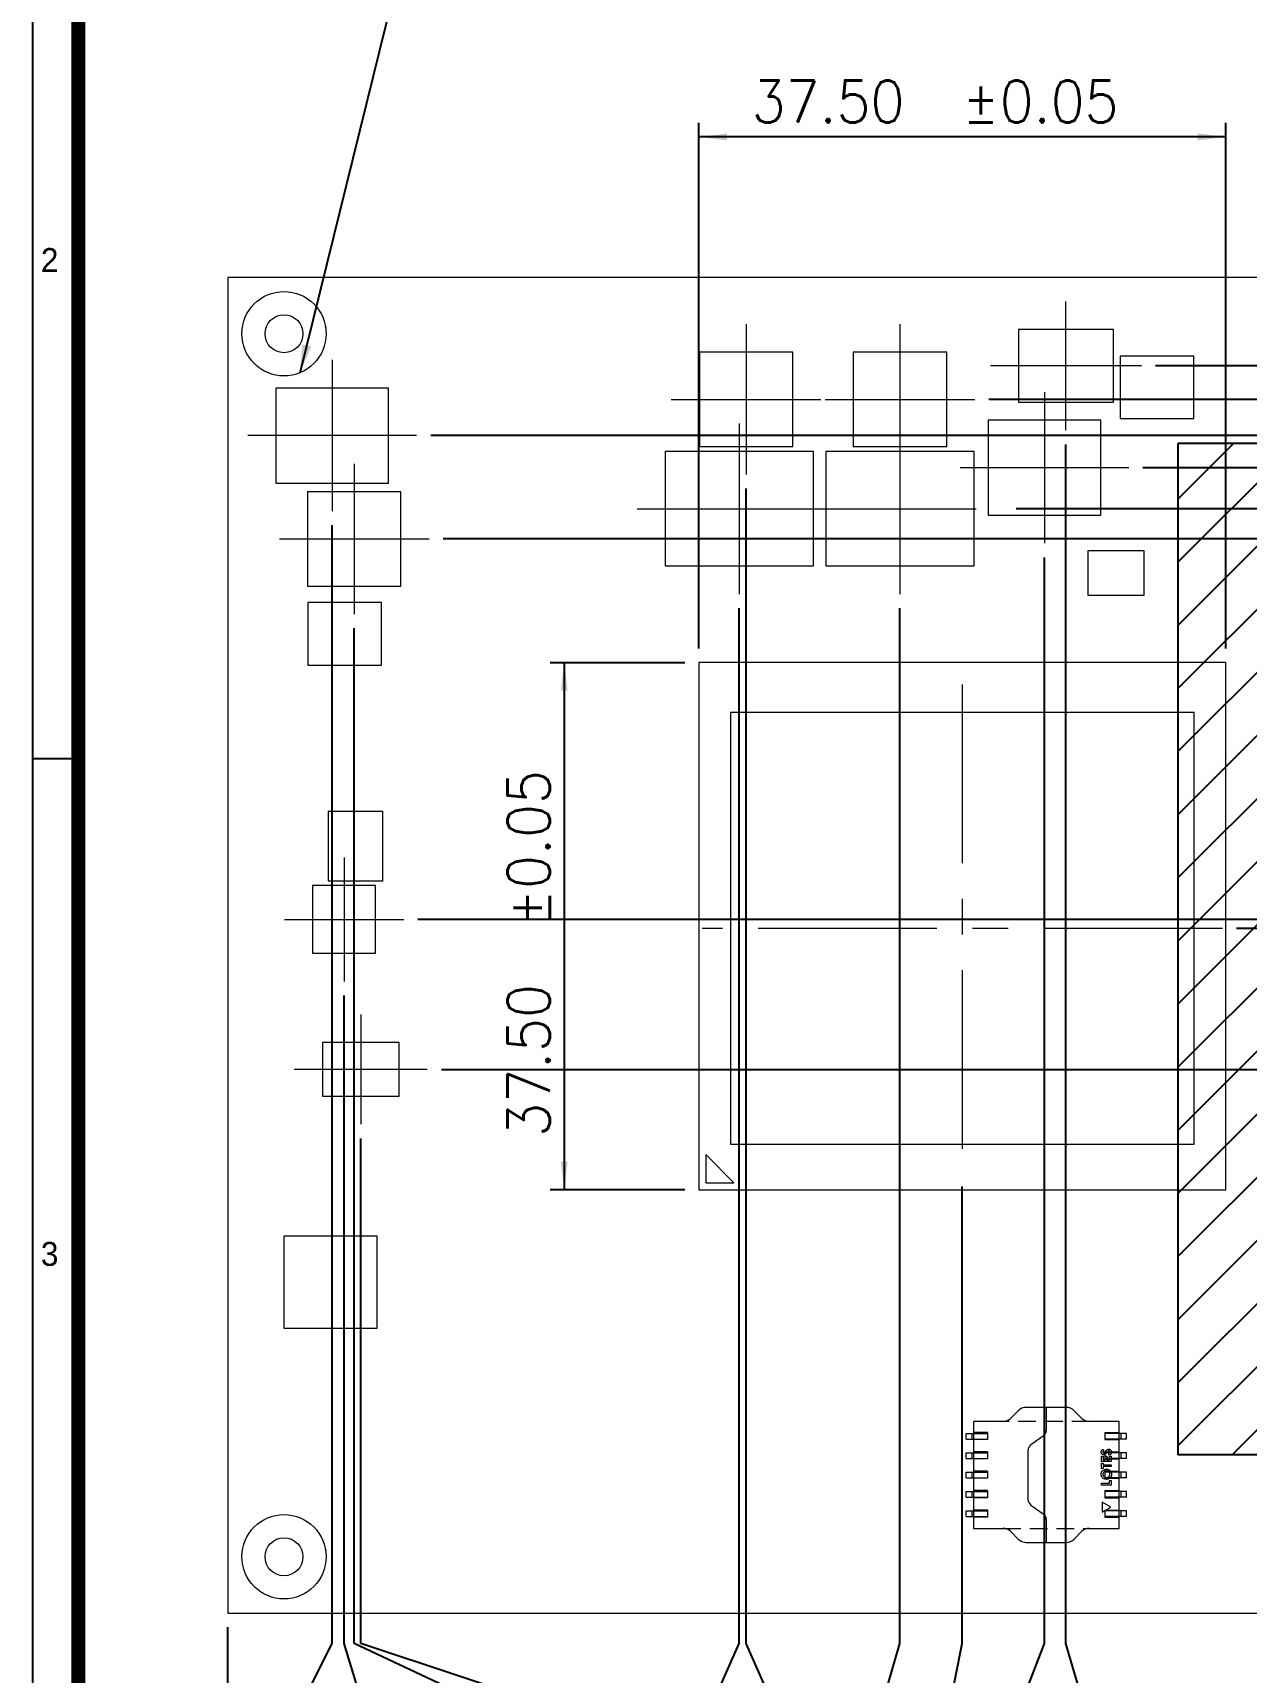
# Model space of a CAD drawing. Header units: millimetres. Extents: x 0 to 403, y 0 to 280.
# Drawn here: x 0.4 to 86.7, y 70.2 to 186.8 of the extents above; entities that cross this region are included whole.
import ezdxf

# ---------------------------------------------------------------- set-up
doc = ezdxf.new("R2010")
doc.units = ezdxf.units.MM
for name, pattern in [('CENTER', [10.16, 6.35, -1.27, 1.27, -1.27]), ('CENTERX2', [20.32, 12.7, -2.54, 2.54, -2.54]), ('HIDDEN', [1.905, 1.27, -0.635])]:
    doc.linetypes.add(name, pattern=pattern)
for name, color, linetype in [('BORDER', 7, 'Continuous'), ('CL', 2, 'CENTER'), ('DIM', 1, 'Continuous'), ('TE2', 5, 'Continuous'), ('TE3', 4, 'Continuous'), ('TITLE', 7, 'Continuous')]:
    doc.layers.add(name, color=color, linetype=linetype)
doc.styles.add('SLDTEXTSTYLE0', font='romans__.ttf', dxfattribs={"width": 0.94})
doc.styles.add('SLDTEXTSTYLE2', font='arial.ttf', dxfattribs={"width": 0.948})
doc.styles.get("Standard").update_dxf_attribs({"font": 'romans__.ttf'})
doc.dimstyles.new('SLDDIMSTYLE0', dxfattribs={"dimtxt": 3, "dimasz": 2, "dimexe": 0, "dimexo": 0.0625, "dimgap": 0.75, "dimtad": 0, "dimtih": 1, "dimtoh": 1, "dimdec": 0, "dimrnd": 1e-09, "dimdsep": 46, "dimtxsty": 'SLDTEXTSTYLE0', "dimblk1": 'NONE', "dimblk2": 'NONE', "dimsah": 1, "dimcen": 0.09, "dimadec": 0, "dimazin": 2, "dimtfac": 1, "dimtofl": 0, "dimtmove": 0, "dimatfit": 3, "dimldrblk": 'NONE', "dimfxl": 1, "dimfrac": 2, "dimtolj": 1, "dimtzin": 12, "dimarcsym": 0})
doc.dimstyles.new('SLDDIMSTYLE1', dxfattribs={"dimtxt": 3, "dimasz": 2, "dimexe": 0, "dimexo": 0.0625, "dimgap": 0.75, "dimtad": 0, "dimtih": 1, "dimtoh": 1, "dimrnd": 1e-09, "dimzin": 12, "dimdsep": 46, "dimtxsty": 'SLDTEXTSTYLE0', "dimblk1": 'NONE', "dimblk2": 'NONE', "dimsah": 1, "dimcen": 0.09, "dimadec": 0, "dimazin": 3, "dimtfac": 1, "dimtofl": 0, "dimtmove": 0, "dimatfit": 3, "dimldrblk": 'NONE', "dimfxl": 1, "dimfrac": 2, "dimtolj": 1, "dimtzin": 12, "dimarcsym": 0})
doc.dimstyles.new('SLDDIMSTYLE2', dxfattribs={"dimtxt": 3, "dimasz": 2, "dimexe": 0, "dimexo": 0.0625, "dimgap": 0.75, "dimtad": 0, "dimtih": 1, "dimtoh": 1, "dimrnd": 1e-09, "dimzin": 4, "dimdsep": 46, "dimtxsty": 'SLDTEXTSTYLE0', "dimblk1": 'NONE', "dimblk2": 'NONE', "dimsah": 1, "dimcen": 0.09, "dimadec": 0, "dimazin": 1, "dimtfac": 1, "dimtofl": 0, "dimtmove": 0, "dimatfit": 3, "dimldrblk": 'NONE', "dimfxl": 1, "dimfrac": 2, "dimtolj": 1, "dimtzin": 12, "dimarcsym": 0})
doc.dimstyles.new('SLDDIMSTYLE3', dxfattribs={"dimtxt": 3, "dimasz": 2, "dimexe": 0, "dimexo": 0.0625, "dimgap": 0.75, "dimtad": 1, "dimrnd": 1e-09, "dimzin": 12, "dimdsep": 46, "dimtxsty": 'SLDTEXTSTYLE0', "dimsah": 1, "dimcen": 0.09, "dimadec": 0, "dimazin": 3, "dimtol": 1, "dimtp": 0.05, "dimtm": 0.05, "dimtfac": 1, "dimtofl": 0, "dimtmove": 0, "dimatfit": 3, "dimfxl": 1, "dimfrac": 2, "dimtolj": 1, "dimarcsym": 0})
doc.dimstyles.new('SLDDIMSTYLE4', dxfattribs={"dimtxt": 0.18, "dimasz": 2, "dimexe": 0, "dimexo": 0.0625, "dimgap": 0, "dimtad": 0, "dimtih": 1, "dimtoh": 1, "dimdec": 0, "dimrnd": 1e-09, "dimzin": 0, "dimdsep": 46, "dimtxsty": 'Standard', "dimsah": 1, "dimcen": 0.09, "dimadec": 0, "dimazin": 0, "dimtfac": 2, "dimtdec": 0, "dimtofl": 0, "dimtmove": 0, "dimatfit": 3, "dimfxl": 1, "dimfrac": 2, "dimtolj": 1, "dimtzin": 0, "dimarcsym": 0})

# ---------------------------------------------------------------- blocks, each defined once
blk = doc.blocks.new('_D')
at = {"layer": 'DIM', "transparency": 16777216}
for p, q in [((14.24, 72.27), (14.24, 73.43)), ((14.24, 67.27), (14.24, 72.27)), ((14.24, 67.27), (14.24, 62.27))]:
    blk.add_line(p, q, dxfattribs=at)
at = {"layer": 'DIM', "transparency": 16777216, "insert": (12.64, 59.38), "char_height": 3, "attachment_point": 1, "rotation": 90, "style": 'SLDTEXTSTYLE0'}
blk.add_mtext('0', dxfattribs=at)
blk = doc.blocks.new('_NONE')
blk = doc.blocks.new('_D_1')
at = {"layer": 'DIM', "transparency": 16777216}
for p, q in [((21.67, 72.27), (21.67, 151.81)), ((19.14, 67.27), (21.67, 72.27)), ((19.14, 67.27), (19.14, 62.27))]:
    blk.add_line(p, q, dxfattribs=at)
at = {"layer": 'DIM', "transparency": 16777216, "insert": (17.55, 52.12), "char_height": 3, "attachment_point": 1, "rotation": 90, "style": 'SLDTEXTSTYLE0'}
blk.add_mtext('7.43', dxfattribs=at)
blk = doc.blocks.new('_D_2')
at = {"layer": 'DIM', "transparency": 16777216}
for p, q in [((22.51, 72.27), (22.51, 118.36)), ((24.05, 67.27), (22.51, 72.27)), ((24.05, 67.27), (24.05, 62.27))]:
    blk.add_line(p, q, dxfattribs=at)
at = {"layer": 'DIM', "transparency": 16777216, "insert": (22.46, 52.12), "char_height": 3, "attachment_point": 1, "rotation": 90, "style": 'SLDTEXTSTYLE0'}
blk.add_mtext('8.28', dxfattribs=at)
blk = doc.blocks.new('_D_3')
at = {"layer": 'DIM', "transparency": 16777216}
for p, q in [((23.23, 72.27), (23.23, 144.48)), ((33.86, 67.27), (23.23, 72.27)), ((33.86, 67.27), (33.86, 62.27))]:
    blk.add_line(p, q, dxfattribs=at)
at = {"layer": 'DIM', "transparency": 16777216, "insert": (32.27, 52.12), "char_height": 3, "attachment_point": 1, "rotation": 90, "style": 'SLDTEXTSTYLE0'}
blk.add_mtext('8.99', dxfattribs=at)
blk = doc.blocks.new('_D_4')
at = {"layer": 'DIM', "transparency": 16777216}
for p, q in [((23.7, 72.27), (23.7, 108.19)), ((38.77, 67.27), (23.7, 72.27)), ((38.77, 67.27), (38.77, 62.27))]:
    blk.add_line(p, q, dxfattribs=at)
at = {"layer": 'DIM', "transparency": 16777216, "insert": (37.18, 52.12), "char_height": 3, "attachment_point": 1, "rotation": 90, "style": 'SLDTEXTSTYLE0'}
blk.add_mtext('9.46', dxfattribs=at)
blk = doc.blocks.new('_D_5')
at = {"layer": 'DIM', "transparency": 16777216}
for p, q in [((50.62, 72.27), (50.62, 145.91)), ((48.41, 67.27), (50.62, 72.27)), ((48.41, 67.27), (48.41, 62.27))]:
    blk.add_line(p, q, dxfattribs=at)
at = {"layer": 'DIM', "transparency": 16777216, "insert": (46.82, 49.23), "char_height": 3, "attachment_point": 1, "rotation": 90, "style": 'SLDTEXTSTYLE0'}
blk.add_mtext('36.39', dxfattribs=at)
blk = doc.blocks.new('_D_6')
at = {"layer": 'DIM', "transparency": 16777216}
for p, q in [((51.11, 72.27), (51.11, 154.41)), ((53.32, 67.27), (51.11, 72.27)), ((53.32, 67.27), (53.32, 62.27))]:
    blk.add_line(p, q, dxfattribs=at)
at = {"layer": 'DIM', "transparency": 16777216, "insert": (51.73, 49.23), "char_height": 3, "attachment_point": 1, "rotation": 90, "style": 'SLDTEXTSTYLE0'}
blk.add_mtext('36.87', dxfattribs=at)
blk = doc.blocks.new('_D_7')
at = {"layer": 'DIM', "transparency": 16777216}
for p, q in [((62.05, 72.27), (62.05, 145.91)), ((60.6, 67.27), (62.05, 72.27)), ((60.6, 67.27), (60.6, 62.27))]:
    blk.add_line(p, q, dxfattribs=at)
at = {"layer": 'DIM', "transparency": 16777216, "insert": (59.01, 49.23), "char_height": 3, "attachment_point": 1, "rotation": 90, "style": 'SLDTEXTSTYLE0'}
blk.add_mtext('47.82', dxfattribs=at)
blk = doc.blocks.new('_D_8')
at = {"layer": 'DIM', "transparency": 16777216}
for p, q in [((66.49, 72.27), (66.49, 104.78)), ((65.5, 67.27), (66.49, 72.27)), ((65.5, 67.27), (65.5, 62.27))]:
    blk.add_line(p, q, dxfattribs=at)
at = {"layer": 'DIM', "transparency": 16777216, "insert": (63.91, 49.23), "char_height": 3, "attachment_point": 1, "rotation": 90, "style": 'SLDTEXTSTYLE0'}
blk.add_mtext('52.25', dxfattribs=at)
blk = doc.blocks.new('_D_9')
at = {"layer": 'DIM', "transparency": 16777216}
for p, q in [((72.34, 72.27), (72.34, 149.52)), ((70.41, 67.27), (72.34, 72.27)), ((70.41, 67.27), (70.41, 62.27))]:
    blk.add_line(p, q, dxfattribs=at)
at = {"layer": 'DIM', "transparency": 16777216, "insert": (68.82, 49.23), "char_height": 3, "attachment_point": 1, "rotation": 90, "style": 'SLDTEXTSTYLE0'}
blk.add_mtext('58.10', dxfattribs=at)
blk = doc.blocks.new('_D_10')
at = {"layer": 'DIM', "transparency": 16777216}
for p, q in [((73.86, 72.27), (73.86, 157.56)), ((75.32, 67.27), (73.86, 72.27)), ((75.32, 67.27), (75.32, 62.27))]:
    blk.add_line(p, q, dxfattribs=at)
at = {"layer": 'DIM', "transparency": 16777216, "insert": (73.73, 49.23), "char_height": 3, "attachment_point": 1, "rotation": 90, "style": 'SLDTEXTSTYLE0'}
blk.add_mtext('59.63', dxfattribs=at)
blk = doc.blocks.new('_D_11')
at = {"layer": 'DIM', "transparency": 16777216}
blk.add_line((117.05, 85.23), (117.05, 62.27), dxfattribs=at)
at = {"layer": 'DIM', "transparency": 16777216, "insert": (115.46, 46.34), "char_height": 3, "attachment_point": 1, "rotation": 90, "style": 'SLDTEXTSTYLE0'}
blk.add_mtext('102.82', dxfattribs=at)
blk = doc.blocks.new('_D_12')
at = {"layer": 'DIM', "transparency": 16777216}
for p, q in [((127.43, 72.27), (127.43, 158.33)), ((125.79, 67.27), (127.43, 72.27)), ((125.79, 67.27), (125.79, 62.27))]:
    blk.add_line(p, q, dxfattribs=at)
at = {"layer": 'DIM', "transparency": 16777216, "insert": (124.2, 46.34), "char_height": 3, "attachment_point": 1, "rotation": 90, "style": 'SLDTEXTSTYLE0'}
blk.add_mtext('113.19', dxfattribs=at)
blk = doc.blocks.new('_D_13')
at = {"layer": 'DIM', "transparency": 16777216}
for p, q in [((129.05, 72.27), (129.05, 81.93)), ((130.69, 67.27), (129.05, 72.27)), ((130.69, 67.27), (130.69, 62.27))]:
    blk.add_line(p, q, dxfattribs=at)
at = {"layer": 'DIM', "transparency": 16777216, "insert": (129.1, 46.34), "char_height": 3, "attachment_point": 1, "rotation": 90, "style": 'SLDTEXTSTYLE0'}
blk.add_mtext('114.82', dxfattribs=at)
blk = doc.blocks.new('_D_14')
at = {"layer": 'DIM', "transparency": 16777216}
blk.add_line((139.24, 73.43), (139.24, 62.27), dxfattribs=at)
at = {"layer": 'DIM', "transparency": 16777216, "insert": (137.64, 53.6), "char_height": 3, "attachment_point": 1, "rotation": 90, "style": 'SLDTEXTSTYLE0'}
blk.add_mtext('125', dxfattribs=at)
blk = doc.blocks.new('_D_18')
at = {"layer": 'DIM', "transparency": 16777216}
blk.add_line((29.43, 113.1), (149.6, 113.1), dxfattribs=at)
at = {"layer": 'DIM', "transparency": 16777216, "insert": (149.6, 114.7), "char_height": 3, "attachment_point": 1, "style": 'SLDTEXTSTYLE0'}
blk.add_mtext('38.68', dxfattribs=at)
blk = doc.blocks.new('_D_19')
at = {"layer": 'DIM', "transparency": 16777216}
for p, q in [((139.6, 123.13), (85.99, 123.13)), ((144.6, 121), (139.6, 123.13)), ((144.6, 121), (149.6, 121))]:
    blk.add_line(p, q, dxfattribs=at)
at = {"layer": 'DIM', "transparency": 16777216, "insert": (149.6, 122.59), "char_height": 3, "attachment_point": 1, "style": 'SLDTEXTSTYLE0'}
blk.add_mtext('48.70', dxfattribs=at)
blk = doc.blocks.new('_D_20')
at = {"layer": 'DIM', "transparency": 16777216}
for p, q in [((144.6, 125.9), (139.6, 123.77)), ((144.6, 125.9), (149.6, 125.9)), ((139.6, 123.77), (27.76, 123.77))]:
    blk.add_line(p, q, dxfattribs=at)
at = {"layer": 'DIM', "transparency": 16777216, "insert": (149.6, 127.5), "char_height": 3, "attachment_point": 1, "style": 'SLDTEXTSTYLE0'}
blk.add_mtext('49.34', dxfattribs=at)
blk = doc.blocks.new('_D_21')
at = {"layer": 'DIM', "transparency": 16777216}
for p, q in [((139.6, 150.83), (29.56, 150.83)), ((144.6, 135.08), (139.6, 150.83)), ((144.6, 135.08), (149.6, 135.08))]:
    blk.add_line(p, q, dxfattribs=at)
at = {"layer": 'DIM', "transparency": 16777216, "insert": (149.6, 136.67), "char_height": 3, "attachment_point": 1, "style": 'SLDTEXTSTYLE0'}
blk.add_mtext('76.40', dxfattribs=at)
blk = doc.blocks.new('_D_22')
at = {"layer": 'DIM', "transparency": 16777216}
for p, q in [((139.6, 152.98), (70.32, 152.98)), ((144.6, 139.99), (139.6, 152.98)), ((144.6, 139.99), (149.6, 139.99))]:
    blk.add_line(p, q, dxfattribs=at)
at = {"layer": 'DIM', "transparency": 16777216, "insert": (149.6, 141.58), "char_height": 3, "attachment_point": 1, "style": 'SLDTEXTSTYLE0'}
blk.add_mtext('78.55', dxfattribs=at)
blk = doc.blocks.new('_D_23')
at = {"layer": 'DIM', "transparency": 16777216}
for p, q in [((139.6, 155.9), (79.34, 155.9)), ((144.6, 144.89), (139.6, 155.9)), ((144.6, 144.89), (149.6, 144.89))]:
    blk.add_line(p, q, dxfattribs=at)
at = {"layer": 'DIM', "transparency": 16777216, "insert": (149.6, 146.49), "char_height": 3, "attachment_point": 1, "style": 'SLDTEXTSTYLE0'}
blk.add_mtext('81.47', dxfattribs=at)
blk = doc.blocks.new('_D_24')
at = {"layer": 'DIM', "transparency": 16777216}
for p, q in [((139.6, 158.19), (28.67, 158.19)), ((144.6, 149.8), (139.6, 158.19)), ((144.6, 149.8), (149.6, 149.8))]:
    blk.add_line(p, q, dxfattribs=at)
at = {"layer": 'DIM', "transparency": 16777216, "insert": (149.6, 151.39), "char_height": 3, "attachment_point": 1, "style": 'SLDTEXTSTYLE0'}
blk.add_mtext('83.76', dxfattribs=at)
blk = doc.blocks.new('_D_25')
at = {"layer": 'DIM', "transparency": 16777216}
for p, q in [((139.6, 160.76), (68.38, 160.76)), ((144.6, 154.71), (139.6, 160.76)), ((144.6, 154.71), (149.6, 154.71))]:
    blk.add_line(p, q, dxfattribs=at)
at = {"layer": 'DIM', "transparency": 16777216, "insert": (149.6, 156.3), "char_height": 3, "attachment_point": 1, "style": 'SLDTEXTSTYLE0'}
blk.add_mtext('86.33', dxfattribs=at)
blk = doc.blocks.new('_D_27')
at = {"layer": 'DIM', "transparency": 16777216}
for p, q in [((144.6, 164.52), (139.6, 163.14)), ((144.6, 164.52), (149.6, 164.52)), ((139.6, 163.14), (80.23, 163.14))]:
    blk.add_line(p, q, dxfattribs=at)
at = {"layer": 'DIM', "transparency": 16777216, "insert": (149.6, 166.11), "char_height": 3, "attachment_point": 1, "style": 'SLDTEXTSTYLE0'}
blk.add_mtext('88.71', dxfattribs=at)
blk = doc.blocks.new('_D_29')
at = {"layer": 'DIM', "transparency": 16777216}
for p, q in [((47.74, 143.03), (47.74, 180.43)), ((85.24, 143.03), (85.24, 180.43)), ((85.24, 179.43), (47.74, 179.43))]:
    blk.add_line(p, q, dxfattribs=at)
for points in [[(47.74, 179.43), (49.74, 179.18), (49.74, 179.68)], [(85.24, 179.43), (83.24, 179.68), (83.24, 179.18)]]:
    blk.add_solid(points, dxfattribs=at)
at = {"layer": 'DIM', "transparency": 16777216, "char_height": 3, "attachment_point": 1, "style": 'SLDTEXTSTYLE0'}
for s, insert in [('37.50', (51.5, 183.45)), (' ±0.05', (64.55, 183.45))]:
    blk.add_mtext(s, dxfattribs=dict(at, insert=insert))
blk = doc.blocks.new('_D_30')
at = {"layer": 'DIM', "transparency": 16777216}
for p, q in [((46.74, 142.03), (37.17, 142.03)), ((38.17, 142.03), (38.17, 104.53)), ((46.74, 104.53), (37.17, 104.53))]:
    blk.add_line(p, q, dxfattribs=at)
for points in [[(38.17, 142.03), (37.92, 140.03), (38.42, 140.03)], [(38.17, 104.53), (38.42, 106.53), (37.92, 106.53)]]:
    blk.add_solid(points, dxfattribs=at)
at = {"layer": 'DIM', "transparency": 16777216, "char_height": 3, "attachment_point": 1, "rotation": 90, "style": 'SLDTEXTSTYLE0'}
for s, insert in [(' ±0.05', (34.14, 121.34)), ('37.50', (34.14, 108.3))]:
    blk.add_mtext(s, dxfattribs=dict(at, insert=insert))

msp = doc.modelspace()

# ---------------------------------------------------------------- hatches: boundary and pattern name
at = {"layer": 'TE2'}
h = msp.add_hatch(dxfattribs=at)
h.set_pattern_fill('ANSI31', color=256, style=0)
h.paths.add_polyline_path([(120.901, 157.629), (81.82, 157.629), (81.82, 85.693), (120.901, 85.693)], flags=0)

# ---------------------------------------------------------------- linework, layer by layer
at = {"color": 7, "linetype": 'Continuous', "lineweight": 0}
for p, q in [((77.233, 165.722), (70.493, 165.722)), ((70.493, 165.722), (70.493, 160.562)), ((77.233, 160.562), (77.233, 165.722)), ((47.784, 164.112), (47.784, 157.412)), ((54.434, 164.112), (47.784, 164.112)), ((54.434, 157.412), (54.434, 164.112)), ((65.377, 164.112), (58.727, 164.112)), ((58.727, 164.112), (58.727, 157.412)), ((65.377, 157.412), (65.377, 164.112)), ((77.719, 163.839), (77.719, 159.389)), ((82.959, 163.839), (77.719, 163.839)), ((82.959, 159.389), (82.959, 163.839)), ((25.666, 161.569), (17.666, 161.569)), ((17.666, 161.569), (17.666, 154.809)), ((25.666, 154.809), (25.666, 161.569)), ((70.493, 160.562), (77.233, 160.562)), ((76.339, 159.283), (68.339, 159.283)), ((68.339, 159.283), (68.339, 152.523)), ((76.339, 152.523), (76.339, 159.283)), ((77.719, 159.389), (82.959, 159.389)), ((55.892, 157.052), (45.352, 157.052)), ((45.352, 157.052), (45.352, 148.912)), ((47.784, 157.412), (54.434, 157.412)), ((55.892, 148.912), (55.892, 157.052)), ((67.322, 157.052), (56.782, 157.052)), ((56.782, 157.052), (56.782, 148.912)), ((58.727, 157.412), (65.377, 157.412)), ((67.322, 148.912), (67.322, 157.052)), ((17.666, 154.809), (25.666, 154.809)), ((19.905, 154.184), (19.905, 147.484)), ((26.555, 154.184), (19.905, 154.184)), ((26.555, 147.484), (26.555, 154.184)), ((68.339, 152.523), (76.339, 152.523)), ((75.409, 149.981), (75.409, 146.831)), ((79.428, 149.981), (75.409, 149.981)), ((79.428, 146.831), (79.428, 149.981)), ((45.352, 148.912), (55.892, 148.912)), ((56.782, 148.912), (67.322, 148.912)), ((19.905, 147.484), (26.555, 147.484)), ((19.934, 146.313), (19.934, 141.863)), ((25.174, 146.313), (19.934, 146.313)), ((25.174, 141.863), (25.174, 146.313)), ((75.409, 146.831), (79.428, 146.831)), ((19.934, 141.863), (25.174, 141.863)), ((47.74, 142.034), (47.74, 104.534)), ((85.24, 142.034), (47.74, 142.034)), ((85.24, 104.534), (85.24, 142.034)), ((49.99, 138.48), (49.99, 107.78)), ((82.99, 138.48), (49.99, 138.48)), ((82.99, 107.78), (82.99, 138.48)), ((21.367, 131.445), (21.367, 126.503)), ((25.264, 131.445), (21.367, 131.445)), ((25.264, 126.503), (25.264, 131.445)), ((20.272, 126.182), (20.272, 121.362)), ((24.757, 126.182), (20.272, 126.182)), ((21.367, 126.503), (25.264, 126.503)), ((24.757, 121.362), (24.757, 126.182)), ((20.272, 121.362), (24.757, 121.362)), ((20.968, 115.014), (20.968, 111.194)), ((26.428, 115.014), (20.968, 115.014)), ((26.428, 111.194), (26.428, 115.014)), ((20.968, 111.194), (26.428, 111.194)), ((49.99, 107.78), (82.99, 107.78)), ((48.24, 107.034), (48.24, 105.034)), ((50.24, 105.034), (48.24, 107.034)), ((48.24, 105.034), (50.24, 105.034)), ((47.74, 104.534), (85.24, 104.534)), ((18.246, 94.669), (18.246, 101.269)), ((18.246, 101.269), (24.846, 101.269)), ((24.846, 101.269), (24.846, 94.669)), ((24.846, 94.669), (18.246, 94.669)), ((70.473, 88.819), (69.942, 88.288)), ((72.458, 89.053), (71.039, 89.053)), ((72.458, 89.053), (72.458, 87.424)), ((73.876, 89.053), (72.458, 89.053)), ((74.973, 88.288), (74.442, 88.819)), ((67.278, 88.053), (67.278, 80.453)), ((69.376, 88.053), (67.278, 88.053)), ((77.638, 88.053), (75.539, 88.053)), ((77.638, 80.453), (77.638, 88.053)), ((66.758, 86.803), (66.758, 87.203)), ((66.758, 87.203), (67.278, 87.203)), ((66.758, 86.803), (67.278, 86.803)), ((72.244, 87.014), (71.371, 86.403)), ((78.158, 87.203), (77.638, 87.203)), ((78.158, 86.803), (77.638, 86.803)), ((78.158, 86.803), (78.158, 87.203)), ((66.758, 85.428), (66.758, 85.828)), ((66.758, 85.828), (67.278, 85.828)), ((66.758, 85.428), (67.278, 85.428)), ((71.158, 85.993), (71.158, 82.514)), ((76.382, 85.199), (76.382, 85.579)), ((76.382, 85.579), (76.509, 85.579)), ((77.088, 85.199), (76.382, 85.199)), ((76.476, 86.067), (76.563, 85.973)), ((76.509, 85.579), (76.509, 85.326)), ((76.509, 85.326), (76.644, 85.326)), ((76.644, 85.326), (76.644, 85.579)), ((76.644, 85.579), (76.771, 85.579)), ((76.771, 85.579), (76.771, 85.326)), ((76.771, 85.326), (76.961, 85.326)), ((76.955, 85.651), (76.889, 85.763)), ((76.961, 85.326), (76.961, 85.579)), ((76.961, 85.579), (77.088, 85.579)), ((77.088, 85.579), (77.088, 85.199)), ((78.158, 85.828), (77.638, 85.828)), ((78.158, 85.428), (77.638, 85.428)), ((78.158, 85.428), (78.158, 85.828)), ((66.758, 84.053), (66.758, 84.453)), ((66.758, 84.453), (67.278, 84.453)), ((66.758, 84.053), (67.278, 84.053)), ((76.382, 84.72), (76.382, 85.1)), ((76.382, 85.1), (76.509, 85.1)), ((76.509, 84.72), (76.382, 84.72)), ((76.509, 85.1), (76.509, 84.973)), ((76.509, 84.973), (77.088, 84.973)), ((77.088, 84.846), (76.509, 84.846)), ((76.509, 84.846), (76.509, 84.72)), ((77.088, 84.973), (77.088, 84.846)), ((78.158, 84.453), (77.638, 84.453)), ((78.158, 84.053), (77.638, 84.053)), ((78.158, 84.053), (78.158, 84.453)), ((66.758, 82.678), (66.758, 83.078)), ((66.758, 83.078), (67.278, 83.078)), ((76.382, 83.535), (76.382, 83.661)), ((76.382, 83.661), (76.961, 83.661)), ((77.088, 83.535), (76.382, 83.535)), ((76.961, 83.661), (76.961, 83.86)), ((76.961, 83.86), (77.088, 83.86)), ((77.088, 83.86), (77.088, 83.535)), ((78.158, 83.078), (77.638, 83.078)), ((78.158, 82.678), (78.158, 83.078)), ((66.758, 82.678), (67.278, 82.678)), ((66.758, 81.303), (66.758, 81.703)), ((66.758, 81.703), (67.278, 81.703)), ((71.371, 82.104), (72.244, 81.492)), ((77.044, 81.953), (76.438, 82.303)), ((76.438, 82.303), (76.438, 81.603)), ((76.438, 81.603), (77.044, 81.953)), ((78.158, 82.678), (77.638, 82.678)), ((78.158, 81.703), (77.638, 81.703)), ((78.158, 81.303), (78.158, 81.703)), ((66.758, 81.303), (67.278, 81.303)), ((72.458, 81.083), (72.458, 79.453)), ((78.158, 81.303), (77.638, 81.303)), ((67.278, 80.453), (69.376, 80.453)), ((69.942, 80.219), (70.473, 79.688)), ((71.039, 79.453), (72.458, 79.453)), ((72.458, 79.453), (73.876, 79.453)), ((74.442, 79.688), (74.973, 80.219)), ((75.539, 80.453), (77.638, 80.453))]:
    msp.add_line(p, q, dxfattribs=at)
at = {"color": 7, "linetype": 'HIDDEN', "lineweight": 0}
for p, q in [((75.539, 88.053), (69.376, 88.053)), ((67.158, 87.203), (67.158, 86.803)), ((68.278, 87.273), (67.278, 87.273)), ((67.278, 87.203), (68.278, 87.203)), ((67.278, 86.803), (68.278, 86.803)), ((68.278, 86.773), (67.278, 86.773)), ((68.278, 87.273), (68.278, 86.773)), ((76.638, 87.273), (76.638, 86.773)), ((76.638, 87.273), (77.638, 87.273)), ((77.638, 87.203), (76.638, 87.203)), ((77.638, 86.803), (76.638, 86.803)), ((76.638, 86.773), (77.638, 86.773)), ((77.758, 87.203), (77.758, 86.803)), ((67.158, 85.828), (67.158, 85.428)), ((68.278, 85.893), (67.278, 85.893)), ((67.278, 85.828), (68.278, 85.828)), ((67.278, 85.428), (68.278, 85.428)), ((68.278, 85.393), (67.278, 85.393)), ((68.278, 85.893), (68.278, 85.393)), ((76.638, 85.893), (76.638, 85.393)), ((76.638, 85.893), (77.638, 85.893)), ((77.638, 85.828), (76.638, 85.828)), ((77.638, 85.428), (76.638, 85.428)), ((76.638, 85.393), (77.638, 85.393)), ((77.758, 85.828), (77.758, 85.428)), ((67.158, 84.453), (67.158, 84.053)), ((68.278, 84.513), (67.278, 84.513)), ((67.278, 84.453), (68.278, 84.453)), ((67.278, 84.053), (68.278, 84.053)), ((68.278, 84.013), (67.278, 84.013)), ((68.278, 84.513), (68.278, 84.013)), ((76.638, 84.513), (76.638, 84.013)), ((76.638, 84.513), (77.638, 84.513)), ((77.638, 84.453), (76.638, 84.453)), ((77.638, 84.053), (76.638, 84.053)), ((76.638, 84.013), (77.638, 84.013)), ((77.758, 84.453), (77.758, 84.053)), ((67.158, 83.078), (67.158, 82.678)), ((68.278, 83.133), (67.278, 83.133)), ((67.278, 83.078), (68.278, 83.078)), ((68.278, 83.133), (68.278, 82.633)), ((76.638, 83.133), (76.638, 82.633)), ((76.638, 83.133), (77.638, 83.133)), ((77.638, 83.078), (76.638, 83.078)), ((77.758, 83.078), (77.758, 82.678)), ((67.158, 81.703), (67.158, 81.303)), ((67.278, 82.678), (68.278, 82.678)), ((68.278, 82.633), (67.278, 82.633)), ((68.278, 81.753), (67.278, 81.753)), ((67.278, 81.703), (68.278, 81.703)), ((68.278, 81.753), (68.278, 81.253)), ((77.638, 82.678), (76.638, 82.678)), ((76.638, 82.633), (77.638, 82.633)), ((76.638, 81.753), (76.638, 81.253)), ((76.638, 81.753), (77.638, 81.753)), ((77.638, 81.703), (76.638, 81.703)), ((77.758, 81.703), (77.758, 81.303)), ((67.278, 81.303), (68.278, 81.303)), ((68.278, 81.253), (67.278, 81.253)), ((77.638, 81.303), (76.638, 81.303)), ((76.638, 81.253), (77.638, 81.253)), ((69.376, 80.453), (75.539, 80.453))]:
    msp.add_line(p, q, dxfattribs=at)
at = {"color": 7, "linetype": 'Continuous', "lineweight": 0}
for centre, radius, start, end in [((71.039, 88.253), 0.8, 90, 135), ((73.876, 88.253), 0.8, 45, 90), ((69.376, 88.853), 0.8, 270, 315), ((75.539, 88.853), 0.8, 225, 270), ((71.658, 85.993), 0.5, 125, 180), ((71.958, 87.424), 0.5, 305, 0), ((71.658, 82.514), 0.5, 180, 235), ((71.958, 81.083), 0.5, 360, 55), ((69.376, 79.653), 0.8, 45, 90), ((71.039, 80.253), 0.8, 225, 270), ((73.876, 80.253), 0.8, 270, 315), ((75.539, 79.653), 0.8, 90, 135)]:
    msp.add_arc(centre, radius, start, end, dxfattribs=at)
for points, knots in [([(76.364, 85.873), (76.367, 85.899), (76.372, 85.943), (76.403, 85.996), (76.438, 86.034), (76.463, 86.056), (76.476, 86.067)], [0, 0, 0, 0, 0.3389634, 0.5590732, 0.779483, 1, 1, 1, 1]), ([(76.543, 85.687), (76.516, 85.691), (76.462, 85.698), (76.404, 85.749), (76.369, 85.809), (76.366, 85.852), (76.364, 85.873)], [0, 0, 0, 0, 0.2793948, 0.559183, 0.7794553, 1, 1, 1, 1]), ([(76.563, 85.973), (76.544, 85.958), (76.517, 85.937), (76.494, 85.9), (76.492, 85.881), (76.491, 85.871)], [0, 0, 0, 0, 0.5598003, 0.7801169, 1, 1, 1, 1]), ([(76.491, 85.871), (76.491, 85.864), (76.492, 85.848), (76.504, 85.83), (76.519, 85.817), (76.531, 85.815), (76.537, 85.814)], [0, 0, 0, 0, 0.2803775, 0.5600795, 0.7804649, 1, 1, 1, 1]), ([(76.537, 85.814), (76.544, 85.815), (76.556, 85.816), (76.566, 85.823), (76.571, 85.826)], [0, 0, 0, 0, 0.5592384, 1, 1, 1, 1]), ([(76.791, 85.865), (76.767, 85.838), (76.729, 85.794), (76.671, 85.737), (76.612, 85.697), (76.566, 85.691), (76.543, 85.687)], [0, 0, 0, 0, 0.340678, 0.5610649, 0.7808319, 1, 1, 1, 1]), ([(76.571, 85.826), (76.588, 85.843), (76.62, 85.874), (76.649, 85.907), (76.662, 85.922)], [0, 0, 0, 0, 0.5597676, 1, 1, 1, 1]), ([(76.662, 85.922), (76.676, 85.939), (76.703, 85.97), (76.731, 86), (76.743, 86.013)], [0, 0, 0, 0, 0.5600447, 1, 1, 1, 1]), ([(76.743, 86.013), (76.769, 86.036), (76.816, 86.077), (76.878, 86.083), (76.905, 86.085)], [0, 0, 0, 0, 0.5602087, 1, 1, 1, 1]), ([(76.912, 85.959), (76.903, 85.958), (76.885, 85.955), (76.86, 85.94), (76.837, 85.917), (76.813, 85.892), (76.798, 85.874), (76.791, 85.865)], [0, 0, 0, 0, 0.1694827, 0.3392948, 0.5594047, 0.7796996, 1, 1, 1, 1]), ([(76.889, 85.763), (76.913, 85.778), (76.947, 85.8), (76.975, 85.844), (76.978, 85.867), (76.979, 85.878)], [0, 0, 0, 0, 0.5594069, 0.7798687, 1, 1, 1, 1]), ([(76.905, 86.085), (76.936, 86.082), (76.997, 86.075), (77.065, 86.017), (77.101, 85.946), (77.104, 85.898), (77.106, 85.874)], [0, 0, 0, 0, 0.2796203, 0.5589602, 0.7792001, 1, 1, 1, 1]), ([(76.979, 85.878), (76.978, 85.889), (76.976, 85.911), (76.96, 85.937), (76.938, 85.955), (76.921, 85.958), (76.912, 85.959)], [0, 0, 0, 0, 0.280345, 0.5601946, 0.7804347, 1, 1, 1, 1]), ([(77.106, 85.874), (77.104, 85.847), (77.1, 85.794), (77.051, 85.708), (76.992, 85.673), (76.955, 85.651)], [0, 0, 0, 0, 0.280457, 0.5604729, 1, 1, 1, 1]), ([(76.364, 84.3), (76.371, 84.355), (76.384, 84.464), (76.487, 84.582), (76.609, 84.655), (76.694, 84.662), (76.737, 84.665)], [0, 0, 0, 0, 0.2793731, 0.5591765, 0.7795074, 1, 1, 1, 1]), ([(76.735, 83.933), (76.68, 83.939), (76.572, 83.952), (76.45, 84.051), (76.377, 84.172), (76.368, 84.258), (76.364, 84.3)], [0, 0, 0, 0, 0.279652, 0.5592132, 0.7796517, 1, 1, 1, 1]), ([(76.735, 84.539), (76.699, 84.535), (76.628, 84.527), (76.548, 84.462), (76.498, 84.383), (76.493, 84.327), (76.491, 84.298)], [0, 0, 0, 0, 0.27975, 0.5594455, 0.7796564, 1, 1, 1, 1]), ([(76.491, 84.298), (76.495, 84.262), (76.503, 84.191), (76.57, 84.111), (76.652, 84.065), (76.708, 84.061), (76.736, 84.059)], [0, 0, 0, 0, 0.2795868, 0.5591059, 0.7793511, 1, 1, 1, 1]), ([(76.979, 84.301), (76.975, 84.337), (76.966, 84.408), (76.899, 84.485), (76.819, 84.532), (76.763, 84.536), (76.735, 84.539)], [0, 0, 0, 0, 0.2794346, 0.5591506, 0.7794454, 1, 1, 1, 1]), ([(77.106, 84.301), (77.1, 84.247), (77.088, 84.137), (76.985, 84.017), (76.863, 83.944), (76.777, 83.936), (76.735, 83.933)], [0, 0, 0, 0, 0.2796223, 0.5592021, 0.7795699, 1, 1, 1, 1]), ([(76.736, 84.059), (76.777, 84.063), (76.851, 84.071), (76.902, 84.123), (76.925, 84.146)], [0, 0, 0, 0, 0.5593913, 1, 1, 1, 1]), ([(76.737, 84.665), (76.791, 84.659), (76.899, 84.647), (77.02, 84.549), (77.095, 84.429), (77.102, 84.344), (77.106, 84.301)], [0, 0, 0, 0, 0.279668, 0.5593987, 0.7796238, 1, 1, 1, 1]), ([(76.925, 84.146), (76.942, 84.173), (76.974, 84.22), (76.977, 84.276), (76.979, 84.301)], [0, 0, 0, 0, 0.5593701, 1, 1, 1, 1])]:
    msp.add_open_spline(points, degree=3, knots=knots, dxfattribs=at)
at = {"layer": 'BORDER'}
for p, q in [((0.366, 0.305), (0.366, 280.277)), ((3.194, 3.133), (3.194, 277.449)), ((3.265, 3.204), (3.265, 277.378)), ((3.336, 3.275), (3.336, 277.308)), ((3.406, 3.345), (3.406, 277.237)), ((3.477, 3.416), (3.477, 277.166)), ((3.548, 3.487), (3.548, 277.096)), ((3.618, 3.557), (3.618, 277.025)), ((3.689, 3.628), (3.689, 276.954)), ((3.76, 3.699), (3.76, 276.884)), ((3.83, 3.769), (3.83, 276.813)), ((3.901, 3.84), (3.901, 276.742)), ((3.972, 3.911), (3.972, 276.671)), ((4.043, 3.982), (4.043, 276.601)), ((4.043, 135.201), (0.366, 135.201))]:
    msp.add_line(p, q, dxfattribs=at)
at = {"layer": 'CL', "linetype": 'CENTERX2', "lineweight": 0}
for p, q in [((73.863, 158.562), (73.863, 167.722)), ((51.109, 166.112), (51.109, 155.412)), ((62.052, 166.112), (62.052, 155.412)), ((21.666, 163.569), (21.666, 152.809)), ((79.233, 163.142), (68.493, 163.142)), ((72.339, 161.283), (72.339, 150.523)), ((45.784, 160.762), (56.434, 160.762)), ((56.727, 160.762), (67.377, 160.762)), ((50.622, 159.052), (50.622, 146.912)), ((62.052, 159.052), (62.052, 146.912)), ((27.666, 158.189), (15.666, 158.189)), ((23.23, 156.184), (23.23, 145.484)), ((66.339, 155.903), (78.339, 155.903)), ((43.352, 152.982), (57.892, 152.982)), ((54.782, 152.982), (69.322, 152.982)), ((17.905, 150.834), (28.555, 150.834)), ((66.49, 140.48), (66.49, 105.78)), ((22.515, 128.182), (22.515, 119.362)), ((18.272, 123.772), (26.757, 123.772)), ((84.99, 123.13), (47.99, 123.13)), ((23.698, 117.014), (23.698, 109.194)), ((18.968, 113.104), (28.428, 113.104))]:
    msp.add_line(p, q, dxfattribs=at)
at = {"layer": 'TE2'}
for p, q in [((120.901, 157.629), (81.82, 157.629)), ((81.82, 157.629), (81.82, 85.693)), ((120.901, 85.693), (81.82, 85.693))]:
    msp.add_line(p, q, dxfattribs=at)
at = {"layer": 'TITLE', "linetype": 'Continuous', "lineweight": 0}
for p, q in [((139.236, 169.429), (14.236, 169.429)), ((14.236, 169.429), (14.236, 74.429)), ((14.236, 74.429), (139.236, 74.429))]:
    msp.add_line(p, q, dxfattribs=at)
for centre, radius in [((18.236, 165.429), 3), ((18.236, 165.429), 1.35), ((18.236, 78.429), 3), ((18.236, 78.429), 1.35)]:
    msp.add_circle(centre, radius, dxfattribs=at)
at = {"layer": 'TITLE', "linetype": 'HIDDEN', "lineweight": 0}
for centre in [(18.236, 165.429), (18.236, 78.429)]:
    msp.add_circle(centre, 3, dxfattribs=at)

# ---------------------------------------------------------------- texts
at = {"layer": 'BORDER', "char_height": 1.697, "attachment_point": 1, "style": 'SLDTEXTSTYLE2'}
for s, insert in [('2', (0.942, 171.524)), ('3', (0.942, 100.824))]:
    msp.add_mtext(s, dxfattribs=dict(at, insert=insert))

# ---------------------------------------------------------------- dimensions: what is measured, and where the dimension line sits
at = {"layer": 'DIM'}
dim = msp.add_linear_dim(base=(47.74, 179.429), p1=(85.24, 142.034), p2=(47.74, 142.034), dimstyle='SLDDIMSTYLE3', dxfattribs=at)
dim.commit()
dim.dimension.update_dxf_attribs({"geometry": '_D_29', "text_midpoint": (66.49, 179.429), "dimtype": 160})
for feature_location, offset, dtype, origin, dimstyle, picture, middle in [((79.233, 163.142, 0.1), (70.367, 1.38), 0, (139.236, 74.429, 0.1), 'SLDDIMSTYLE1', '_D_27', (156.124, 164.522)), ((67.377, 160.762, 0.1), (82.223, -6.054), 0, (139.236, 74.429, 0.1), 'SLDDIMSTYLE1', '_D_25', (156.124, 154.708)), ((127.427, 159.329, 0.1), (-1.64, -97.056), 1, (14.236, 74.429, 0.1), 'SLDDIMSTYLE1', '_D_12', (125.788, 54.304)), ((73.863, 158.562, 0.1), (1.455, -96.29), 1, (14.236, 74.429, 0.1), 'SLDDIMSTYLE1', '_D_10', (75.318, 55.75)), ((27.666, 158.189, 0.1), (121.934, -8.388), 0, (139.236, 74.429, 0.1), 'SLDDIMSTYLE1', '_D_24', (156.124, 149.801)), ((51.109, 155.412, 0.1), (2.21, -93.139), 1, (14.236, 74.429, 0.1), 'SLDDIMSTYLE1', '_D_6', (53.319, 55.75)), ((78.339, 155.903, 0.1), (71.261, -11.009), 0, (139.236, 74.429, 0.1), 'SLDDIMSTYLE1', '_D_23', (156.124, 144.895)), ((21.666, 152.809, 0.1), (-2.523, -90.536), 1, (14.236, 74.429, 0.1), 'SLDDIMSTYLE1', '_D_1', (19.143, 57.196)), ((69.322, 152.982, 0.1), (80.278, -12.995), 0, (139.236, 74.429, 0.1), 'SLDDIMSTYLE1', '_D_22', (156.124, 139.988)), ((72.339, 150.523, 0.1), (-1.928, -88.25), 1, (14.236, 74.429, 0.1), 'SLDDIMSTYLE2', '_D_9', (70.411, 55.75)), ((28.55531, 150.83407, 0.1), (121.04547, -15.75336), 0, (139.23633, 74.42913, 0.1), 'SLDDIMSTYLE2', '_D_21', (156.1237, 135.08071)), ((50.622, 146.912, 0.1), (-2.21, -84.639), 1, (14.236, 74.429, 0.1), 'SLDDIMSTYLE1', '_D_5', (48.412, 55.75)), ((62.052, 146.912, 0.1), (-1.455, -84.639), 1, (14.236, 74.429, 0.1), 'SLDDIMSTYLE1', '_D_7', (60.597, 55.75)), ((23.23, 145.484, 0.1), (10.634, -83.211), 1, (14.236, 74.429, 0.1), 'SLDDIMSTYLE1', '_D_3', (33.864, 57.196)), ((26.757, 123.772, 0.1), (122.844, 2.132), 0, (139.236, 74.429, 0.1), 'SLDDIMSTYLE1', '_D_20', (156.124, 125.904)), ((84.99, 123.13, 0.1), (64.611, -2.132), 0, (139.236, 74.429, 0.1), 'SLDDIMSTYLE2', '_D_19', (156.124, 120.997)), ((22.515, 119.362, 0.1), (1.535, -57.089), 1, (14.236, 74.429, 0.1), 'SLDDIMSTYLE1', '_D_2', (24.05, 57.196)), ((28.42831, 113.10415, 0.1), (121.17247, 0), 0, (139.23633, 74.42913, 0.1), 'SLDDIMSTYLE1', '_D_18', (156.1237, 113.10415)), ((23.698, 109.194, 0.1), (15.073, -46.921), 1, (14.236, 74.429, 0.1), 'SLDDIMSTYLE1', '_D_4', (38.771, 57.196)), ((66.49, 105.78, 0.1), (-0.985, -43.507), 1, (14.236, 74.429, 0.1), 'SLDDIMSTYLE1', '_D_8', (65.504, 55.75)), ((117.055, 86.229, 0.1), (0, -23.956), 1, (14.236, 74.429, 0.1), 'SLDDIMSTYLE1', '_D_11', (117.055, 54.304)), ((129.055, 82.929, 0.1), (1.64, -20.656), 1, (14.236, 74.429, 0.1), 'SLDDIMSTYLE1', '_D_13', (130.694, 54.304)), ((14.236325022, 74.42912645, 0.1), (0, -12.156370493), 1, (14.236325022, 74.42912645, 0.1), 'SLDDIMSTYLE0', '_D', (14.236325022, 60.826922596)), ((139.236, 74.429, 0.1), (0, -12.156), 1, (14.236, 74.429, 0.1), 'SLDDIMSTYLE1', '_D_14', (139.236, 57.935))]:
    dim = msp.add_ordinate_dim(feature_location=feature_location, offset=offset, dtype=dtype, origin=origin, dimstyle=dimstyle, dxfattribs=at)
    dim.commit()
    dim.dimension.update_dxf_attribs({"geometry": picture, "text_midpoint": middle})
dim = msp.add_linear_dim(base=(38.165, 104.534), p1=(47.74, 142.034), p2=(47.74, 104.534), angle=90, dimstyle='SLDDIMSTYLE3', dxfattribs=at)
dim.commit()
dim.dimension.update_dxf_attribs({"geometry": '_D_30', "text_midpoint": (38.165, 123.284), "dimtype": 160})

# ---------------------------------------------------------------- leaders
at = {"layer": 'TE3'}
msp.add_leader([(19.378, 162.655), (27.141, 194.11), (29.141, 194.11)], dimstyle='SLDDIMSTYLE4', dxfattribs=at)

doc.saveas('drawing.dxf')
